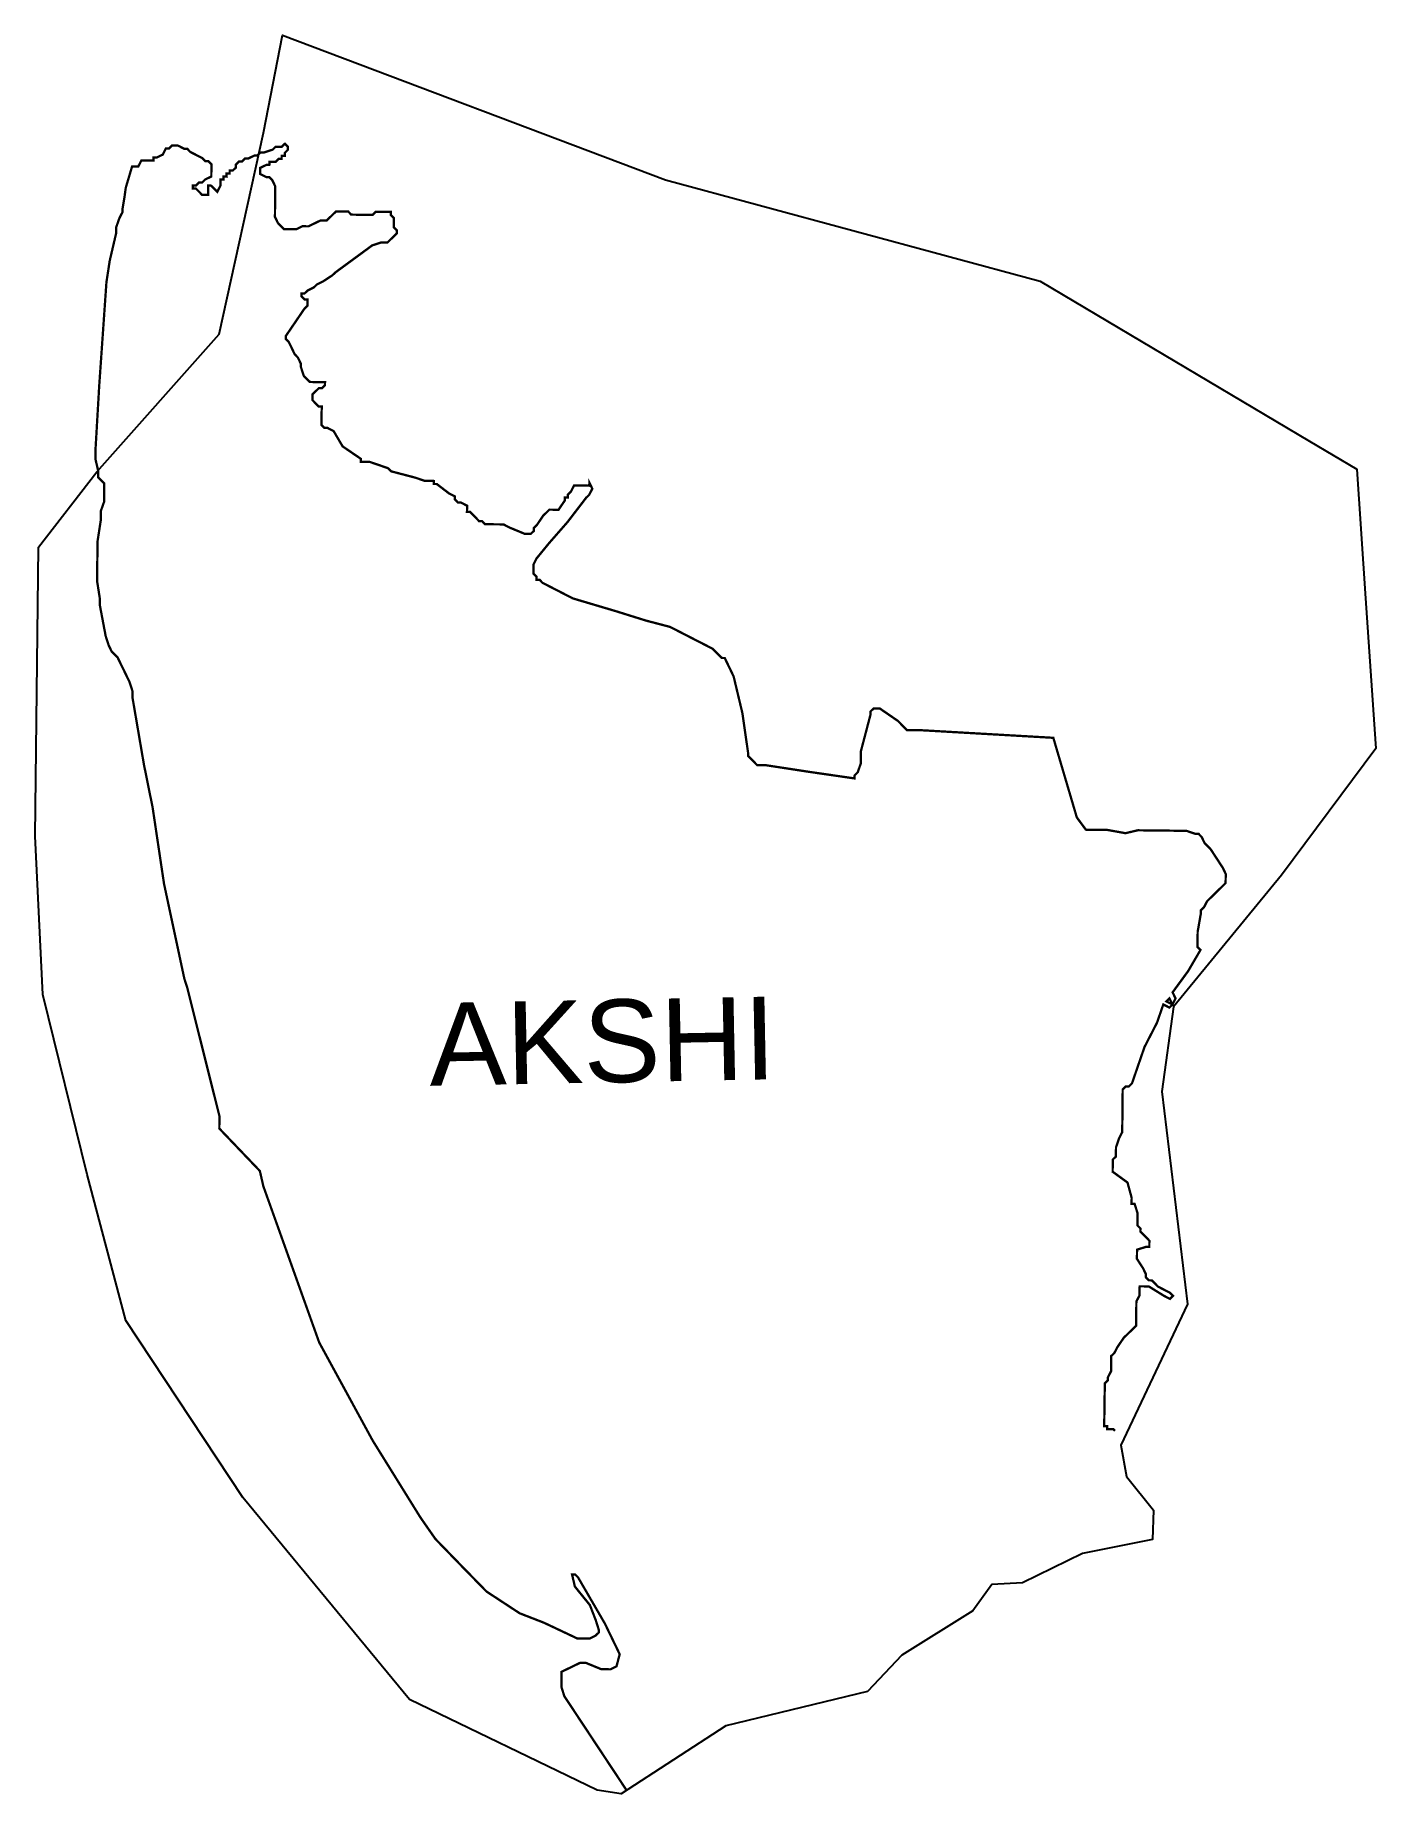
# Model space of a CAD drawing. Header units: metres. Extents: x 276666 to 278429, y 2059883 to 2062196.
import ezdxf

# ---------------------------------------------------------------- set-up
doc = ezdxf.new("R2010")
doc.units = ezdxf.units.M
for name, color, linetype in [('HIGH TIDE LINE', 6, 'Continuous'), ('village', 3, 'Continuous'), ('VILLAGE NAME', 250, 'Continuous')]:
    doc.layers.add(name, color=color, linetype=linetype)
doc.styles.get("Standard").update_dxf_attribs({"font": 'simplex.shx'})

msp = doc.modelspace()

# ---------------------------------------------------------------- linework, layer by layer
at = {"layer": 'HIGH TIDE LINE', "lineweight": 0}
msp.add_lwpolyline([(277443.9, 2059887.9, 3, 3, 0), (277362, 2060011.7, 3, 3, 0), (277358.2, 2060023.8, 3, 3, 0), (277358.4, 2060043.8, 3, 3, 0), (277366.5, 2060047.7, 3, 3, 0), (277382.6, 2060055.5, 3, 3, 0), (277390.6, 2060055.4, 3, 3, 0), (277410.5, 2060047.2, 3, 3, 0), (277422.6, 2060047, 3, 3, 0), (277430.6, 2060050.9, 3, 3, 0), (277434.8, 2060066.9, 3, 3, 0), (277415.3, 2060107.2, 3, 3, 0), (277380.1, 2060167.8, 3, 3, 0), (277376.1, 2060171.8, 3, 3, 0), (277372.1, 2060171.9, 3, 3, 0), (277375.9, 2060155.8, 3, 3, 0), (277395.6, 2060131.5, 3, 3, 0), (277403.4, 2060111.4, 3, 3, 0), (277407.2, 2060099.3, 3, 3, 0), (277407.2, 2060095.3, 3, 3, 0), (277403.1, 2060091.3, 3, 3, 0), (277395.1, 2060087.4, 3, 3, 0), (277379, 2060087.6, 3, 3, 0), (277335.2, 2060108.3, 3, 3, 0), (277303.3, 2060120.7, 3, 3, 0), (277259.7, 2060149.3, 3, 3, 0), (277247.8, 2060161.5, 3, 3, 0), (277228, 2060181.8, 3, 3, 0), (277192.5, 2060218.4, 3, 3, 0), (277172.8, 2060246.7, 3, 3, 0), (277110.1, 2060347.7, 3, 3, 0), (277039.7, 2060476.8, 3, 3, 0), (276966.3, 2060682.2, 3, 3, 0), (276961.7, 2060702.3, 3.01, 3.01, 0), (276908.4, 2060758.1, 3.01, 3.01, 0), (276908.6, 2060774.2, 3.01, 3.01, 0), (276866.3, 2060943.1, 3.01, 3.01, 0), (276862.4, 2060955.2, 3.01, 3.01, 0), (276835.7, 2061079.9, 3.01, 3.01, 0), (276820.7, 2061180.3, 3.01, 3.01, 0), (276809.3, 2061236.6, 3.01, 3.01, 0), (276794.2, 2061325, 3.01, 3.01, 0), (276794.3, 2061333, 3.01, 3.01, 0), (276790.4, 2061345.1, 3.01, 3.01, 0), (276786.5, 2061353.2, 3.01, 3.01, 0), (276782.6, 2061361.2, 3.01, 3.01, 0), (276774.7, 2061377.4, 3.01, 3.01, 0), (276766.8, 2061385.5, 3.01, 3.01, 0), (276762.9, 2061393.5, 3.01, 3.01, 0), (276759, 2061405.6, 3.01, 3.01, 0), (276751.4, 2061445.8, 3.01, 3.01, 0), (276751.5, 2061453.8, 3.01, 3.01, 0), (276747.7, 2061477.9, 3.01, 3.01, 0), (276748.3, 2061530.1, 3.01, 3.01, 0), (276752.6, 2061558.1, 3.01, 3.01, 0), (276752.7, 2061570.2, 3.01, 3.01, 0), (276756.9, 2061582.1, 3.01, 3.01, 0), (276757.1, 2061606.2, 3.01, 3.01, 0), (276749.2, 2061614.3, 3.01, 3.01, 0), (276749.3, 2061622.3, 3.01, 3.01, 0), (276745.5, 2061638.4, 3.01, 3.01, 0), (276745.6, 2061650.5, 3.01, 3.01, 0), (276750.5, 2061734.6, 3.01, 3.01, 0), (276760, 2061870.9, 3.01, 3.01, 0), (276764.3, 2061899, 3.01, 3.01, 0), (276772.7, 2061935, 3.01, 3.01, 0), (276772.8, 2061943, 3.01, 3.01, 0), (276777, 2061955, 3.01, 3.01, 0), (276781.1, 2061963, 3.01, 3.01, 0), (276781.1, 2061967, 3.01, 3.01, 0), (276783.8, 2061983.3, 3.01, 3.01, 0), (276785.4, 2061995, 3.01, 3.01, 0), (276793.7, 2062023, 3.01, 3.01, 0), (276801.8, 2062022.9, 3.01, 3.01, 0), (276805.9, 2062030.9, 3.01, 3.01, 0), (276813.9, 2062030.8, 3.01, 3.01, 0), (276817.9, 2062030.8, 3.01, 3.01, 0), (276821.9, 2062030.7, 3.01, 3.01, 0), (276821.9, 2062034.7, 3.01, 3.01, 0), (276825.9, 2062034.7, 3.01, 3.01, 0), (276834, 2062038.6, 3.01, 3.01, 0), (276838.1, 2062046.6, 3.01, 3.01, 0), (276842.1, 2062046.5, 3.01, 3.01, 0), (276846.2, 2062050.5, 3.01, 3.01, 0), (276850.2, 2062050.5, 3.01, 3.01, 0), (276854.2, 2062050.4, 3.01, 3.01, 0), (276862.2, 2062046.3, 3.01, 3.01, 0), (276866.2, 2062046.3, 3.01, 3.01, 0), (276870.1, 2062042.2, 3.01, 3.01, 0), (276886.1, 2062034, 3.01, 3.01, 0), (276890.1, 2062030, 3.01, 3.01, 0), (276894.1, 2062029.9, 3.01, 3.01, 0), (276898, 2062025.9, 3.01, 3.01, 0), (276898, 2062021.9, 3.01, 3.01, 0), (276898, 2062017.9, 3.01, 3.01, 0), (276897.9, 2062013.9, 3.01, 3.01, 0), (276897.9, 2062009.8, 3.01, 3.01, 0), (276889.8, 2062005.9, 3.01, 3.01, 0), (276885.8, 2062001.9, 3.01, 3.01, 0), (276881.7, 2062002, 3.01, 3.01, 0), (276877.7, 2061998, 3.01, 3.01, 0), (276873.7, 2061998.1, 3.01, 3.01, 0), (276873.6, 2061994.1, 3.01, 3.01, 0), (276877.6, 2061994, 3.01, 3.01, 0), (276885.6, 2061985.9, 3.01, 3.01, 0), (276889.6, 2061985.9, 3.01, 3.01, 0), (276893.6, 2061985.8, 3.01, 3.01, 0), (276893.6, 2061989.8, 3.01, 3.01, 0), (276893.7, 2061993.8, 3.01, 3.01, 0), (276893.7, 2061997.9, 3.01, 3.01, 0), (276897.7, 2061997.8, 3.01, 3.01, 0), (276901.7, 2061993.8, 3.01, 3.01, 0), (276905.7, 2061989.7, 3.01, 3.01, 0), (276909.8, 2061997.7, 3.01, 3.01, 0), (276909.9, 2062005.7, 3.01, 3.01, 0), (276913.9, 2062005.7, 3.01, 3.01, 0), (276913.9, 2062009.7, 3.01, 3.01, 0), (276917.9, 2062009.6, 3.01, 3.01, 0), (276918, 2062013.6, 3.01, 3.01, 0), (276922, 2062013.6, 3.01, 3.01, 0), (276922, 2062017.6, 3.01, 3.01, 0), (276926, 2062017.6, 3.01, 3.01, 0), (276930.1, 2062021.5, 3.01, 3.01, 0), (276930.1, 2062025.5, 3.01, 3.01, 0), (276934.2, 2062029.5, 3.01, 3.01, 0), (276938.2, 2062029.5, 3.01, 3.01, 0), (276942.2, 2062033.4, 3.01, 3.01, 0), (276946.3, 2062033.4, 3.01, 3.01, 0), (276954.3, 2062037.3, 3.01, 3.01, 0), (276958.3, 2062037.3, 3.01, 3.01, 0), (276962.4, 2062041.2, 3.01, 3.01, 0), (276966.4, 2062041.2, 3.01, 3.01, 0), (276978.5, 2062045.1, 3.01, 3.01, 0), (276982.5, 2062049, 3.01, 3.01, 0), (276986.5, 2062049, 3.01, 3.01, 0), (276990.5, 2062049, 3.01, 3.01, 0), (276994.6, 2062052.9, 3.01, 3.01, 0), (276998.6, 2062048.9, 3.01, 3.01, 0), (276998.5, 2062044.9, 3.01, 3.01, 0), (276994.5, 2062040.9, 3.01, 3.01, 0), (276994.4, 2062036.9, 3.01, 3.01, 0), (276990.4, 2062036.9, 3.01, 3.01, 0), (276990.4, 2062032.9, 3.01, 3.01, 0), (276986.4, 2062033, 3.01, 3.01, 0), (276982.3, 2062029, 3.01, 3.01, 0), (276978.3, 2062029, 3.01, 3.01, 0), (276974.3, 2062029.1, 3.01, 3.01, 0), (276974.2, 2062025.1, 3.01, 3.01, 0), (276970.2, 2062025.1, 3.01, 3.01, 0), (276962.2, 2062021.2, 3.01, 3.01, 0), (276962.1, 2062017.2, 3.01, 3.01, 0), (276962.1, 2062013.2, 3.01, 3.01, 0), (276970.1, 2062009.1, 3.01, 3.01, 0), (276974.1, 2062009, 3.01, 3.01, 0), (276978, 2062005, 3.01, 3.01, 0), (276982, 2061996.9, 3.01, 3.01, 0), (276981.9, 2061988.9, 3.01, 3.01, 0), (276981.8, 2061984.9, 3.01, 3.01, 0), (276981.8, 2061980.9, 3.01, 3.01, 0), (276981.7, 2061976.8, 3.01, 3.01, 0), (276981.7, 2061972.8, 3.01, 3.01, 0), (276981.7, 2061968.8, 3.01, 3.01, 0), (276981.6, 2061964.8, 3.01, 3.01, 0), (276981.6, 2061960.8, 3.01, 3.01, 0), (276981.5, 2061956.8, 3.01, 3.01, 0), (276985.5, 2061948.7, 3.01, 3.01, 0), (276989.4, 2061944.7, 3.01, 3.01, 0), (276993.4, 2061940.6, 3.01, 3.01, 0), (277001.4, 2061940.5, 3.01, 3.01, 0), (277009.4, 2061940.4, 3.01, 3.01, 0), (277017.5, 2061944.4, 3.01, 3.01, 0), (277025.5, 2061944.3, 3.01, 3.01, 0), (277033.6, 2061948.2, 3.01, 3.01, 0), (277041.6, 2061952.1, 3.01, 3.01, 0), (277049.7, 2061952, 3.01, 3.01, 0), (277053.7, 2061956, 3.01, 3.01, 0), (277057.8, 2061960, 3.01, 3.01, 0), (277061.8, 2061963.9, 3.01, 3.01, 0), (277065.8, 2061963.9, 3.01, 3.01, 0), (277069.8, 2061963.9, 3.01, 3.01, 0), (277077.9, 2061963.8, 3.01, 3.01, 0), (277081.8, 2061959.7, 3.01, 3.01, 0), (277089.9, 2061959.6, 3.01, 3.01, 0), (277093.9, 2061959.6, 3.01, 3.01, 0), (277101.9, 2061959.5, 3.01, 3.01, 0), (277105.9, 2061959.5, 3.01, 3.01, 0), (277109.9, 2061959.4, 3.01, 3.01, 0), (277114, 2061963.4, 3.01, 3.01, 0), (277118, 2061963.3, 3.01, 3.01, 0), (277122, 2061963.3, 3.01, 3.01, 0), (277126, 2061963.2, 3.01, 3.01, 0), (277130, 2061963.2, 3.01, 3.01, 0), (277134, 2061963.2, 3.01, 3.01, 0), (277134, 2061959.1, 3.01, 3.01, 0), (277137.9, 2061955.1, 3.01, 3.01, 0), (277137.9, 2061951.1, 3.01, 3.01, 0), (277137.8, 2061947.1, 3.01, 3.01, 0), (277137.8, 2061943.1, 3.01, 3.01, 0), (277141.8, 2061939, 3.01, 3.01, 0), (277141.7, 2061935, 3.01, 3.01, 0), (277137.7, 2061931, 3.01, 3.01, 0), (277133.6, 2061927.1, 3.01, 3.01, 0), (277129.6, 2061923.1, 3.01, 3.01, 0), (277121.5, 2061923.2, 3.01, 3.01, 0), (277109.5, 2061919.3, 3.01, 3.01, 0), (277061, 2061883.7, 3.01, 3.01, 0), (277056.9, 2061879.8, 3.01, 3.01, 0), (277044.8, 2061871.9, 3.01, 3.01, 0), (277036.7, 2061867.9, 3.01, 3.01, 0), (277032.7, 2061864, 3.01, 3.01, 0), (277024.6, 2061860, 3.01, 3.01, 0), (277020.5, 2061856.1, 3.01, 3.01, 0), (277016.5, 2061856.1, 3.01, 3.01, 0), (277016.5, 2061852.1, 3.01, 3.01, 0), (277020.5, 2061848.1, 3.01, 3.01, 0), (277024.5, 2061848, 3.01, 3.01, 0), (277024.4, 2061844, 3.01, 3.01, 0), (277024.4, 2061840, 3.01, 3.01, 0), (277020.3, 2061836, 3.01, 3.01, 0), (276995.9, 2061800.2, 3.01, 3.01, 0), (276995.8, 2061796.2, 3.01, 3.01, 0), (276999.8, 2061792.1, 3.01, 3.01, 0), (277007.6, 2061776, 3.01, 3.01, 0), (277011.6, 2061771.9, 3.01, 3.01, 0), (277015.5, 2061763.9, 3.01, 3.01, 0), (277015.5, 2061759.9, 3.01, 3.01, 0), (277019.4, 2061747.8, 3.01, 3.01, 0), (277027.3, 2061739.7, 3.01, 3.01, 0), (277031.3, 2061739.6, 3.01, 3.01, 0), (277035.3, 2061739.6, 3.01, 3.01, 0), (277039.3, 2061739.5, 3.01, 3.01, 0), (277043.3, 2061739.5, 3.01, 3.01, 0), (277047.4, 2061739.5, 3.01, 3.01, 0), (277047.3, 2061735.4, 3.01, 3.01, 0), (277043.3, 2061731.5, 3.01, 3.01, 0), (277039.3, 2061731.5, 3.01, 3.01, 0), (277035.2, 2061727.6, 3.01, 3.01, 0), (277031.1, 2061723.6, 3.01, 3.01, 0), (277031.1, 2061719.6, 3.01, 3.01, 0), (277031.1, 2061715.6, 3.01, 3.01, 0), (277035, 2061711.5, 3.01, 3.01, 0), (277039, 2061707.5, 3.01, 3.01, 0), (277043, 2061707.4, 3.01, 3.01, 0), (277043, 2061703.4, 3.01, 3.01, 0), (277042.9, 2061699.4, 3.01, 3.01, 0), (277042.9, 2061695.4, 3.01, 3.01, 0), (277042.8, 2061691.4, 3.01, 3.01, 0), (277042.7, 2061683.3, 3.01, 3.01, 0), (277046.7, 2061679.3, 3.01, 3.01, 0), (277050.7, 2061679.2, 3.01, 3.01, 0), (277058.7, 2061675.1, 3.01, 3.01, 0), (277070.5, 2061655, 3.01, 3.01, 0), (277094.4, 2061638.7, 3.01, 3.01, 0), (277094.4, 2061634.6, 3.01, 3.01, 0), (277102.4, 2061634.6, 3.01, 3.01, 0), (277106.4, 2061634.5, 3.01, 3.01, 0), (277118.4, 2061630.4, 3.01, 3.01, 0), (277130.4, 2061626.2, 3.01, 3.01, 0), (277134.3, 2061622.2, 3.01, 3.01, 0), (277150.3, 2061618, 3.01, 3.01, 0), (277166.3, 2061613.8, 3.01, 3.01, 0), (277178.3, 2061609.7, 3.01, 3.01, 0), (277190.3, 2061609.5, 3.01, 3.01, 0), (277190.3, 2061605.5, 3.01, 3.01, 0), (277194.3, 2061605.5, 3.01, 3.01, 0), (277210.2, 2061593.3, 3.01, 3.01, 0), (277218.2, 2061589.2, 3.01, 3.01, 0), (277218.2, 2061585.2, 3.01, 3.01, 0), (277222.1, 2061581.1, 3.01, 3.01, 0), (277226.1, 2061581.1, 3.01, 3.01, 0), (277234.1, 2061577, 3.01, 3.01, 0), (277234.1, 2061573, 3.01, 3.01, 0), (277234, 2061569, 3.01, 3.01, 0), (277238, 2061568.9, 3.01, 3.01, 0), (277242, 2061564.9, 3.01, 3.01, 0), (277246, 2061560.8, 3.01, 3.01, 0), (277249.9, 2061556.7, 3.01, 3.01, 0), (277253.9, 2061556.7, 3.01, 3.01, 0), (277257.9, 2061552.6, 3.01, 3.01, 0), (277261.9, 2061552.6, 3.01, 3.01, 0), (277265.9, 2061552.6, 3.01, 3.01, 0), (277269.9, 2061552.5, 3.01, 3.01, 0), (277274, 2061552.5, 3.01, 3.01, 0), (277282, 2061552.4, 3.01, 3.01, 0), (277289.9, 2061548.3, 3.01, 3.01, 0), (277309.9, 2061540, 3.01, 3.01, 0), (277313.9, 2061540, 3.01, 3.01, 0), (277317.9, 2061540, 3.01, 3.01, 0), (277322, 2061543.9, 3.01, 3.01, 0), (277322, 2061547.9, 3.01, 3.01, 0), (277326.1, 2061551.9, 3.01, 3.01, 0), (277334.2, 2061563.9, 3.01, 3.01, 0), (277338.3, 2061567.8, 3.01, 3.01, 0), (277342.3, 2061571.8, 3.01, 3.01, 0), (277350.4, 2061571.7, 3.01, 3.01, 0), (277354.4, 2061571.7, 3.01, 3.01, 0), (277362.5, 2061583.6, 3.01, 3.01, 0), (277362.6, 2061587.6, 3.01, 3.01, 0), (277366.6, 2061587.6, 3.01, 3.01, 0), (277366.6, 2061591.6, 3.01, 3.01, 0), (277370.7, 2061595.6, 3.01, 3.01, 0), (277374.8, 2061603.5, 3.01, 3.01, 0), (277378.8, 2061603.5, 3.01, 3.01, 0), (277382.8, 2061603.4, 3.01, 3.01, 0), (277390.8, 2061603.4, 3.01, 3.01, 0), (277394.8, 2061603.3, 3.01, 3.01, 0), (277394.9, 2061607.3, 3.01, 3.01, 0), (277398.8, 2061599.3, 3.01, 3.01, 0), (277394.7, 2061591.3, 3.01, 3.01, 0), (277390.6, 2061587.3, 3.01, 3.01, 0), (277366.2, 2061555.5, 3.01, 3.01, 0), (277341.9, 2061527.7, 3.01, 3.01, 0), (277325.6, 2061507.8, 3.01, 3.01, 0), (277321.5, 2061499.8, 3.01, 3.01, 0), (277321.5, 2061495.8, 3.01, 3.01, 0), (277321.4, 2061487.8, 3.01, 3.01, 0), (277325.3, 2061483.7, 3.01, 3.01, 0), (277325.3, 2061479.7, 3.01, 3.01, 0), (277329.3, 2061479.7, 3.01, 3.01, 0), (277333.3, 2061475.6, 3.01, 3.01, 0), (277341.3, 2061471.5, 3.01, 3.01, 0), (277373.2, 2061455.1, 3.01, 3.01, 0), (277429.1, 2061438.5, 3.01, 3.01, 0), (277469.1, 2061426, 3.01, 3.01, 0), (277501.1, 2061417.6, 3.01, 3.01, 0), (277525, 2061405.3, 3.01, 3.01, 0), (277557, 2061388.9, 3.01, 3.01, 0), (277568.9, 2061376.8, 3.01, 3.01, 0), (277572.9, 2061376.7, 3.01, 3.01, 0), (277576.8, 2061368.7, 3.01, 3.01, 0), (277584.6, 2061352.5, 3.01, 3.01, 0), (277596.1, 2061304.3, 3.01, 3.01, 0), (277603.6, 2061252.1, 3.01, 3.01, 0), (277603.6, 2061248, 3.01, 3.01, 0), (277607.5, 2061244, 3.01, 3.01, 0), (277615.5, 2061235.9, 3.01, 3.01, 0), (277627.5, 2061235.7, 3.01, 3.01, 0), (277683.5, 2061227.1, 3.01, 3.01, 0), (277743.6, 2061218.4, 3.01, 3.01, 0), (277743.7, 2061222.5, 3.01, 3.01, 0), (277747.7, 2061226.4, 3.01, 3.01, 0), (277751.9, 2061238.4, 3.01, 3.01, 0), (277752, 2061254.5, 3.01, 3.01, 0), (277764.6, 2061302.5, 3.01, 3.01, 0), (277764.6, 2061306.5, 3.01, 3.01, 0), (277768.7, 2061310.4, 3.01, 3.01, 0), (277776.7, 2061310.4, 3.01, 3.01, 0), (277800.6, 2061294, 3.01, 3.01, 0), (277812.5, 2061281.9, 3.01, 3.01, 0), (277832.5, 2061281.7, 3.01, 3.01, 0), (278004.9, 2061271.8, 3.01, 3.01, 0), (278035.8, 2061167.1, 3.01, 3.01, 0), (278047.7, 2061151, 3.01, 3.01, 0), (278075.8, 2061150.7, 3.01, 3.01, 0), (278099.8, 2061146.4, 3.01, 3.01, 0), (278115.9, 2061150.2, 3.01, 3.01, 0), (278180, 2061149.5, 3.01, 3.01, 0), (278192, 2061145.4, 3.01, 3.01, 0), (278196, 2061145.4, 3.01, 3.01, 0), (278200, 2061141.3, 3.01, 3.01, 0), (278203.9, 2061133.2, 3.01, 3.01, 0), (278211.9, 2061125.1, 3.01, 3.01, 0), (278227.7, 2061100.9, 3.01, 3.01, 0), (278231.6, 2061092.8, 3.01, 3.01, 0), (278231.4, 2061080.8, 3.01, 3.01, 0), (278227.4, 2061076.8, 3.01, 3.01, 0), (278223.3, 2061072.8, 3.01, 3.01, 0), (278215.2, 2061064.9, 3.01, 3.01, 0), (278207.1, 2061057, 3.01, 3.01, 0), (278203, 2061049, 3.01, 3.01, 0), (278199, 2061045, 3.01, 3.01, 0), (278198.9, 2061041, 3.01, 3.01, 0), (278194.7, 2061017, 3.01, 3.01, 0), (278194.4, 2060996.9, 3.01, 3.01, 0), (278198.4, 2060992.9, 3.01, 3.01, 0), (278182.1, 2060965, 3.01, 3.01, 0), (278161.7, 2060937.1, 3.01, 3.01, 0), (278165.6, 2060929.1, 3.01, 3.01, 0), (278161.5, 2060921.1, 3.01, 3.01, 0), (278153.6, 2060925.2, 3.01, 3.01, 0), (278157.6, 2060929.1, 3.01, 3.01, 0), (278161.5, 2060921.1, 3.01, 3.01, 0), (278157.5, 2060917.1, 3.01, 3.01, 0), (278149.5, 2060921.2, 3.01, 3.01, 0), (278141.2, 2060897.2, 3.01, 3.01, 0), (278124.8, 2060865.3, 3.01, 3.01, 0), (278108.3, 2060817.4, 3.01, 3.01, 0), (278104.2, 2060813.4, 3.01, 3.01, 0), (278100.2, 2060813.4, 3.01, 3.01, 0), (278096.1, 2060809.5, 3.01, 3.01, 0), (278095.5, 2060753.3, 3.01, 3.01, 0), (278091.4, 2060745.3, 3.01, 3.01, 0), (278087.3, 2060733.3, 3.01, 3.01, 0), (278087.2, 2060721.3, 3.01, 3.01, 0), (278083.1, 2060717.3, 3.01, 3.01, 0), (278082.9, 2060701.3, 3.01, 3.01, 0), (278102.4, 2060687.1, 3, 3, 0), (278107.9, 2060667, 3, 3, 0), (278107.8, 2060659, 3, 3, 0), (278111.8, 2060658.9, 3, 3, 0), (278115.6, 2060646.9, 3, 3, 0), (278115.4, 2060630.8, 3, 3, 0), (278119.4, 2060626.8, 3, 3, 0), (278119.3, 2060622.8, 3, 3, 0), (278123.3, 2060618.7, 3, 3, 0), (278131.2, 2060610.6, 3, 3, 0), (278131.1, 2060602.6, 3, 3, 0), (278127.1, 2060602.6, 3, 3, 0), (278115, 2060598.8, 3, 3, 0), (278114.8, 2060586.8, 3, 3, 0), (278122.7, 2060574.6, 3, 3, 0), (278126.6, 2060566.6, 3, 3, 0), (278126.5, 2060562.6, 3, 3, 0), (278130.5, 2060558.5, 3, 3, 0), (278134.5, 2060558.4, 3, 3, 0), (278142.4, 2060550.3, 3, 3, 0), (278158.3, 2060542.1, 3, 3, 0), (278162.3, 2060538, 3, 3, 0), (278158.2, 2060534.1, 3, 3, 0), (278150.2, 2060538.2, 3, 3, 0), (278130.4, 2060550.5, 3, 3, 0), (278118.4, 2060550.6, 3, 3, 0), (278118.2, 2060538.6, 3, 3, 0), (278114.1, 2060530.7, 3, 3, 0), (278113.7, 2060498.6, 3, 3, 0), (278109.6, 2060494.7, 3, 3, 0), (278105.5, 2060490.7, 3, 3, 0), (278097.4, 2060482.8, 3, 3, 0), (278089.3, 2060470.9, 3, 3, 0), (278085.1, 2060462.9, 3, 3, 0), (278081.1, 2060459, 3, 3, 0), (278080.8, 2060438.9, 3, 3, 0), (278076.7, 2060431, 3, 3, 0), (278076.7, 2060427, 3, 3, 0), (278072.6, 2060423, 3, 3, 0), (278071.8, 2060366.9, 3, 3, 0), (278075.9, 2060366.9, 3, 3, 0), (278075.8, 2060362.9, 3, 3, 0), (278083.8, 2060362.8, 3, 3, 0), (278086, 2060360.6, 3, 3, 0)], format="xyseb", dxfattribs=at)
at = {"layer": 'village', "color": 3}
msp.add_polyline3d([(276670.7, 2061522.6, 0), (276747.4, 2061621.6, 0), (276908.1, 2061802.6, 0), (276966.3, 2062067.2, 0), (276991.3, 2062195.7, 0), (277494.9, 2062005.4, 0), (277987.5, 2061872.3, 0), (278341.9, 2061661.9, 0), (278403.9, 2061625.1, 0), (278415.1, 2061461.4, 0), (278428.9, 2061257.9, 0), (278305.1, 2061091.2, 0), (278162.9, 2060918.1, 0), (278147.5, 2060806.7, 0), (278181.4, 2060527.3, 0), (278093.8, 2060341.7, 0), (278101, 2060300.5, 0), (278136.6, 2060256.3, 0), (278135.3, 2060217.8, 0), (278043.4, 2060199.4, 0), (277964.3, 2060160.6, 0), (277924.1, 2060158.5, 0), (277899.1, 2060123.9, 0), (277805.7, 2060065.7, 0), (277760.6, 2060017.9, 0), (277574.3, 2059972.8, 0), (277436.8, 2059883.3, 0), (277405.1, 2059888.1, 0), (277158.4, 2060007.5, 0), (276939.2, 2060273.1, 0), (276785.4, 2060505.8, 0), (276734.5, 2060697.7, 0), (276676.5, 2060934.5, 0), (276666.3, 2061142.4, 0)], close=True, dxfattribs=at)

# ---------------------------------------------------------------- texts
at = {"layer": 'VILLAGE NAME', "insert": (277183.2, 2060922.9), "char_height": 108.748, "attachment_point": 1, "rotation": 1.1028}
msp.add_mtext_dynamic_manual_height_columns('{\\fArial|b0|i0|c0|p34;AKSHI}', width=726.929, gutter_width=543.7, heights=[0], dxfattribs=at)

doc.saveas('drawing.dxf')
